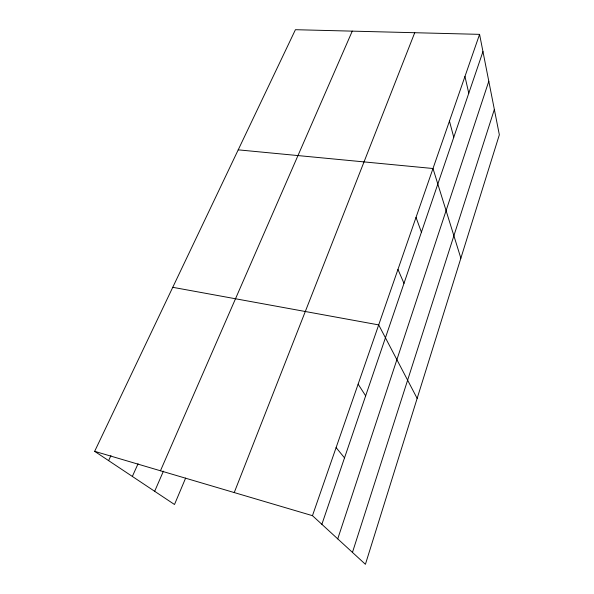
<?xml version="1.0" encoding="UTF-8"?>
<svg xmlns="http://www.w3.org/2000/svg" width="594" height="594" viewBox="0 0 594 594"><rect width="100%" height="100%" fill="white"/><g stroke="black" fill="none" stroke-linecap="round" stroke-linejoin="round"><path stroke-width="0.89" d="M352.457 552.405L494.349 109.437M337.734 538.877L488.803 81.23M321.874 524.316L482.967 51.581M479.573 34.355L499.346 134.801L365.414 564.3L312.466 515.674L479.573 34.355L295.426 29.7L94.654 451.336L174.502 504.499L185.625 478.096M234.236 492.567L414.731 32.715M160.454 470.775L352.257 31.133M154.67 491.297L163.424 471.146M132.351 476.433L138.046 463.773M108.605 460.625L110.944 455.598M238.216 149.844L432.996 168.51L460.862 258.197M172.757 287.31L378.697 324.903L417.144 398.388M94.654 451.336L312.466 515.674M336.107 447.594L344.513 457.863M358.13 384.155L365.652 395.827M397.958 269.438L403.987 283.345M416.023 217.411L421.421 232.195M449.458 121.109L453.757 137.303M464.954 76.47L468.777 93.221"/></g></svg>
